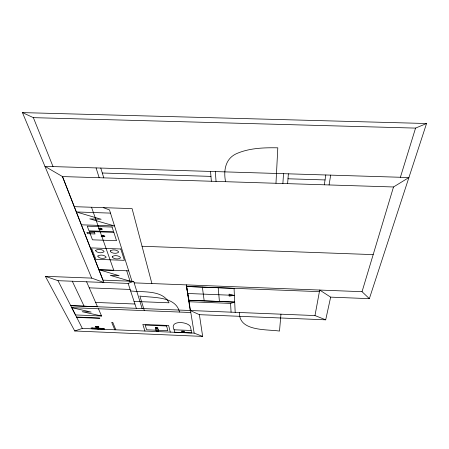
<?xml version="1.0" encoding="UTF-8"?>
<svg xmlns="http://www.w3.org/2000/svg" width="449" height="449" viewBox="0 0 449 449"><rect width="100%" height="100%" fill="white"/><g stroke="black" fill="none" stroke-linecap="round" stroke-linejoin="round"><path stroke-width="0.67" d="M275.978 183.276L277.808 147.822C264.18 147.586 250.082 147.979 237.33 153.3C225.404 158.104 223.344 170.278 225.555 181.693M282.887 183.495L283.532 173.679M287.618 183.641L288.365 173.825M280.951 314.188L279.508 331.076C267.065 329.168 238.542 331.631 239.536 312.51M324.307 184.797L325.811 174.975M329.072 184.949L330.677 175.127M330.655 297.137L325.699 319.823L314.99 315.563L319.699 290.054L330.655 297.137L369.359 298.658L426.55 123.514L22.45 112.604L91.68 278.105L103.876 282.466L62.49 176.569L44.928 166.338L408.91 177.535L393.509 186.975L62.49 176.569L102.967 280.142L133.679 281.327L142.142 308.564M369.359 298.658L362.04 291.693L393.509 186.975M400.39 177.271L415.566 128.1L426.55 123.514M188.962 300.241L234.704 302.104L230.567 303.401L189.225 301.75L186.296 284.885L190.202 310.512L199.39 314.676L202.662 336.396L74.747 330.986L45.388 276.32L57.988 280.681L128.139 283.403L133.679 281.327M74.747 330.986L82.33 328.41L194.159 333.113L202.662 336.396M22.45 112.604L33.361 117.649L415.566 128.1M102.299 173.011L210.951 176.39M287.989 178.781L325.054 179.937M74.253 206.669L132.085 208.611L151.897 283.555M110.488 213.112L76.319 211.956L101.199 219.269L89.749 218.871L114.534 225.948L81.348 224.814M142.041 246.26L373.181 254.617M128.695 270.848L98.892 269.714L119.125 275.692L110.308 275.355L130.188 281.192M98.926 269.798L113.81 270.36L91.517 207.247M45.388 276.32L91.68 278.105M134.156 282.864L362.04 291.693M194.159 333.113L186.571 286.479L319.407 291.642M186.571 286.479L234.064 288.37L235.181 312.33M89.233 287.848L130.12 289.448M130.608 290.941C142.928 292.484 162.37 289.639 169.043 302.806L134.032 301.402M187.789 293.489L234.389 295.369M188.967 300.286L234.704 302.104M95.631 302.435L134.93 304.012M314.99 315.563L70.729 305.668L97.5 306.723L86.595 281.792M98.432 308.76L101.592 316.012L75.499 314.94L71.795 307.677L190.55 312.504M199.39 314.676L325.699 319.823M76.532 317.039L99.678 317.999L99.835 318.358L76.717 317.404M174.117 329.779L174.689 332.226L191.616 332.939L190.516 326.923C188.327 321.405 168.802 319.907 174.111 329.779L191.167 330.492M96.99 327.888L98.123 327.938M97.113 328.152L91.08 327.893L91.478 328.724L104.696 329.285L104.325 328.455L98.247 328.197M101.586 316.001L82.184 311.707L91.147 312.072L71.795 307.677M103.225 207.64L109.477 209.902L131.978 281.259M57.988 280.681L82.33 328.41M92.415 327.95L92.814 328.78M72.3 281.237L84.098 306.179M97.495 328.982L96.95 327.804L95.457 326.67L98.572 326.805L98.836 327.085L98.084 327.854L98.628 329.027M103.315 329.224L102.944 328.393L103.276 329.224M114.776 329.774L111.7 322.343L112.772 322.388L115.82 329.819M33.361 117.649L53.038 166.59M128.139 283.403L136.339 308.328M144.965 331.036L142.821 324.408L168.633 325.486L170.272 332.097M126.702 270.769L130.042 281.186M96.069 167.909L99.167 177.72M100.784 168.055L103.786 177.866M144.342 310.624L139.88 296.071C152.688 297.889 175.621 295.863 179.51 312.055M202.37 287.107L204.177 300.858M218.197 287.742L219.426 301.481M210.536 171.428L211.356 181.244M215.324 171.58L216.053 181.396M230.567 303.401L231.078 312.167M95.766 250.284L95.62 250.761C97.382 253.04 101.53 253.365 103.915 251.861L104.061 251.389C102.327 249.094 98.14 248.768 95.766 250.284M97.933 255.986L97.787 256.446C99.538 258.675 103.601 258.978 105.958 257.524L106.11 257.064C104.381 254.819 100.279 254.516 97.933 255.986M110.359 250.817L110.308 251.62C112.413 253.461 116.078 253.915 118.474 252.394L118.536 251.597C116.443 249.734 112.75 249.285 110.359 250.817M112.323 256.514L112.267 257.294C114.355 259.095 117.952 259.528 120.321 258.057L120.388 257.283C118.312 255.459 114.686 255.032 112.323 256.514M101.665 229.069L101.429 229.304C100.918 229.591 98.965 229.332 99.644 228.592L100.57 228.49L101.665 229.069M98.976 228.322L98.668 229.024L100.486 229.748L102.507 229.158L100.593 228.148L98.976 228.322M101.485 235.422L101.177 236.101L102.956 236.803L104.954 236.236L103.074 235.254L101.485 235.422M104.123 236.146L103.893 236.37C103.393 236.645 101.468 236.404 102.142 235.68L103.051 235.585L104.123 236.146M155.449 327.658C155.281 330.004 161.225 327.36 155.449 327.658M157.47 328.129L155.736 327.961L157.47 328.129M95.845 326.788L95.429 326.9L98.831 327.052L95.845 326.788M233.912 295.347L229.186 296.166L229.08 294.134L233.912 295.347M102.597 328.848L103.085 328.803L102.597 328.848M92.741 328.354L93.28 328.472L92.741 328.354M112.093 227.048L87.258 226.178L89.014 230.825L113.586 231.69L112.093 227.048M113.866 232.38L89.329 231.516L92.472 239.822L116.538 240.686L113.866 232.38M94.509 232.599L86.904 232.329L87.432 233.693L95.014 233.963L94.509 232.599M120.798 248.982L91.444 247.915L95.85 259.275L124.407 260.336L120.798 248.982M166.63 325.991L145.156 325.098L146.655 329.802L167.825 330.694L166.63 325.991M158.183 329.168L155.629 329.061L156.185 330.969L158.722 331.076L158.183 329.168M184.202 331.216L181.497 331.104L181.587 331.514L184.286 331.626L184.202 331.216"/></g></svg>
